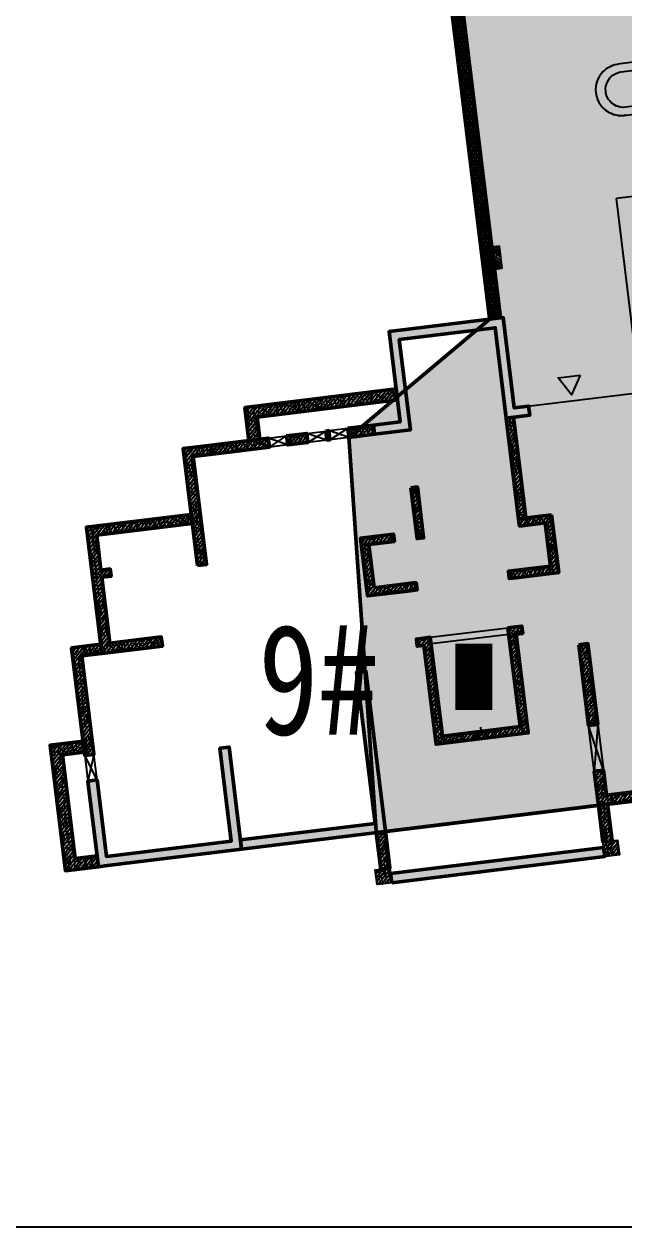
# Model space of a CAD drawing. Extents: x -1338203 to 1886333, y -530034 to 1031844.
# Drawn here: x 752326 to 768592, y -19335 to 13297 of the extents above; entities that cross this region are included whole.
import ezdxf
from ezdxf.enums import TextEntityAlignment as Align

# ---------------------------------------------------------------- set-up
doc = ezdxf.new("R2010")
doc.units = 0
doc.header["$LTSCALE"] = 1000
doc.header["$MEASUREMENT"] = 0
for name, color, linetype, plot in [('0A-X-AREA', 6, 'Continuous', False), ('A-001-主楼相对位置参照$0$AAD-A-MARK', 6, 'Continuous', False), ('A-001-主楼组合参照B1$0$0A-X-AREA', 6, 'Continuous', False), ('A-001-平面参照B1$0$AAD-A-PROOF', 30, 'Continuous', False), ('S-09-墙柱B1_1(QB)$0$AAD-A-MARK', 6, 'Continuous', False), ('S001南区墙柱$0$S001-墙柱B1_1$0$0S-A-TIPS', 10, 'Continuous', False)]:
    doc.layers.add(name, color=color, linetype=linetype, plot=plot)
for name, color, linetype in [('A-001-平面参照B1$0$0G-NOTE', 4, 'Continuous'), ('A-FIRE', 7, 'Continuous'), ('p-a-core', 1, 'Continuous'), ('S-09-墙柱B1_1(QB)$0$0S-CC-LINE', 52, 'Continuous'), ('S-09-墙柱B1_1(QB)$0$0S-CW-HATCH', 251, 'Continuous'), ('S-09-墙柱B1_1(QB)$0$0S-CW-HATCH-UP', 251, 'Continuous'), ('S-09-墙柱B1_1(QB)$0$0S-S-HOLE', 55, 'Continuous'), ('S001南区墙柱$0$0S-CW-HATCH', 251, 'Continuous'), ('S001南区墙柱$0$0S-CW-HATCH-UP', 251, 'Continuous'), ('S001南区墙柱$0$0S-F-WALL-HATCH', 251, 'Continuous'), ('S001南区墙柱$0$0S-F-WALL-HATCH-UP', 251, 'Continuous'), ('S001南区墙柱$0$S001-墙柱B1_1$0$0S-CC-LINE', 52, 'Continuous'), ('S001南区墙柱$0$S001-墙柱B1_1$0$0S-CW-HATCH-UP', 251, 'Continuous'), ('S001地下一墙柱$0$DIM', 3, 'Continuous'), ('地面指向箭头', 7, 'Continuous')]:
    doc.layers.add(name, color=color, linetype=linetype)
doc.layers.add('p-a-wall', color=7, linetype='Continuous', lineweight=50)
doc.layers.add('S-09-墙柱B1_1(QB)$0$0S-CW-LINE', color=7, linetype='Continuous', lineweight=50)
doc.layers.add('p-h-walkable', color=7, linetype='Continuous', lineweight=70, true_color=0xf0f0f0)
doc.styles.add('A-001-平面参照B1$0$AAD-HT', font='simhei.ttf', dxfattribs={"width": 0.6})
doc.styles.add('S001南区墙柱$0$S001-墙柱B1_1$0$AAD-S', font='aad-s.shx', dxfattribs={"width": 0.7, "bigfont": 'aad-hztxt.shx'})
pattern_1 = [(52.000496, (-198786.46, 270629.406), (-59.101206, 46.174099), []), (57.000496, (-198786.46, 270629.4), (215.868353, 7.54016), [22.5, -247.5]), (2.000496, (-198786.46, 270629.4), (-68.817774, 218.902166), [18, -198]), (107.451896, (-198768.47, 270630.03), (147.050755, 226.44221), [19.122057, -210.342634]), (53.184696, (-198793.77, 270688.96), (323.837396, -10.263586), [33.75, -371.25]), (103.636096, (-198766.8, 270688.1), (242.69142, 324.2312), [28.68309, -315.5139]), (358.184696, (-198793.77, 270688.96), (242.69117, 324.23139), [27, -297]), (28.000496, (-198762.17, 270677.73), (192.458258, -98.060282), [22.5, -247.5]), (333.000496, (-198762.17, 270677.73), (45.936495, 224.819667), [18, -198]), (78.451896, (-198746.13, 270669.56), (238.39485, 126.7592), [19.122057, -210.342634]), (44.500496, (-198786.46, 270629.406), (-8.550963, 99.568254), [0, -195.6, 0, -201, 0, -198.75]), (14.500496, (-198786.46, 270629.41), (63.911489, 127.060135), [0, -114.6, 0, -191.1, 0, -75.75]), (334.500496, (-198852.86, 270621.25), (159.777535, 12.8023345), [0, -75, 0, -234, 0, -310.5]), (324.500496, (-198882.64, 270617.6), (169.991395, 51.13087), [0, -97.5, 0, -155.4, 0, -220.5])]
pattern_2 = [(52.0005, (764733.11, -5979.05), (-59.1012, 46.1741), []), (57.0005, (764733.11, -5979.05), (215.8684, 7.5402), [22.5, -247.5]), (2.0005, (764733.11, -5979.05), (-68.8178, 218.9022), [18, -198]), (107.4519, (764751.1, -5978.42), (147.0508, 226.4422), [19.122, -210.3426]), (53.1847, (764725.8, -5919.5), (323.8374, -10.2636), [33.75, -371.25]), (103.636, (764752.8, -5920.35), (242.6914, 324.231), [28.683, -315.514]), (358.1847, (764725.8, -5919.5), (242.691, 324.2314), [27, -297]), (28.0005, (764757.4, -5930.73), (192.4583, -98.0603), [22.5, -247.5]), (333.0005, (764757.4, -5930.73), (45.9365, 224.8197), [18, -198]), (78.4519, (764773.44, -5938.9), (238.3948, 126.7592), [19.122, -210.3426]), (44.5005, (764733.11, -5979.05), (-8.55096, 99.56825), [0, -195.6, 0, -201, 0, -198.75]), (14.5005, (764733.11, -5979.05), (63.9115, 127.0601), [0, -114.6, 0, -191.1, 0, -75.75]), (334.5005, (764666.71, -5987.205), (159.77753, 12.80233), [0, -75, 0, -234, 0, -310.5]), (324.5005, (764636.93, -5990.86), (169.9914, 51.1309), [0, -97.5, 0, -155.4, 0, -220.5])]

# ---------------------------------------------------------------- blocks, each defined once
blk = doc.blocks.new('A-001-平面参照B1')
at = {"layer": 'A-001-平面参照B1$0$AAD-A-PROOF', "ltscale": 0.002}
blk.add_lwpolyline([(-1650, -299683), (-1154, -299620), (-1080, -300217), (-1577, -300278), (-1651, -299683)], dxfattribs=at)
at = {"layer": 'A-001-平面参照B1$0$0G-NOTE', "style": 'A-001-平面参照B1$0$AAD-HT', "width": 0.8}
blk.add_text('9#', height=3000, rotation=0, dxfattribs=at).set_placement((-7691, -311370), align=Align.MIDDLE_LEFT)
blk = doc.blocks.new('JTDT')
at = {"layer": 'A-FIRE'}
h = blk.add_hatch(color=251, dxfattribs=at)
h.dxf.hatch_style = 1
h.paths.add_polyline_path([(189165, 82916), (189162, 82988), (189159, 82988), (189147, 83060), (189144, 83075), (189126, 83123), (189114, 83162), (189105, 83180), (189081, 83230), (189072, 83245), (189057, 83269), (189036, 83299), (189024, 83317), (189021, 83320), (189021, 83323), (188961, 83389), (188893, 83449), (188818, 83500), (188734, 83542), (188650, 83571), (188561, 83586), (188468, 83592), (188378, 83586), (188288, 83571), (188202, 83542), (188118, 83500), (188043, 83449), (187974, 83389), (187915, 83323), (187915, 83320), (187912, 83317), (187900, 83299), (187882, 83269), (187864, 83245), (187858, 83230), (187831, 83180), (187822, 83162), (187810, 83123), (187795, 83075), (187789, 83060), (187777, 82988), (187771, 82916), (187771, 82895), (187771, 82839), (187771, 81938), (187559, 81938), (187559, 81935), (187867, 80625), (187876, 80592), (187882, 80625), (188190, 81935), (187983, 81935), (187983, 81938), (187983, 82839), (187986, 82895), (187989, 82916), (188007, 82988), (188037, 83060), (188046, 83075), (188076, 83123), (188109, 83162), (188124, 83180), (188184, 83230), (188205, 83245), (188247, 83269), (188318, 83299), (188390, 83317), (188441, 83320), (188468, 83323), (188492, 83320), (188543, 83317), (188615, 83299), (188686, 83269), (188728, 83245), (188749, 83230), (188809, 83180), (188824, 83162), (188857, 83123), (188887, 83075), (188896, 83060), (188926, 82988), (188944, 82916), (188947, 82895), (188949, 82839), (188949, 80625), (189168, 80625), (189168, 82839), (189168, 82895)])
at = {"layer": '地面指向箭头', "color": 251, "linetype": 'Continuous'}
blk.add_lwpolyline([(189165, 82916), (189162, 82988), (189159, 82988), (189147, 83060), (189144, 83075), (189126, 83123), (189114, 83162), (189105, 83180), (189081, 83230), (189072, 83245), (189057, 83269), (189036, 83299), (189024, 83317), (189021, 83320), (189021, 83323), (188961, 83389), (188893, 83449), (188818, 83500), (188734, 83542), (188650, 83571), (188561, 83586), (188468, 83592), (188378, 83586), (188288, 83571), (188202, 83542), (188118, 83500), (188043, 83449), (187974, 83389), (187915, 83323), (187915, 83320), (187912, 83317), (187900, 83299), (187882, 83269), (187864, 83245), (187858, 83230), (187831, 83180), (187822, 83162), (187810, 83123), (187795, 83075), (187789, 83060), (187777, 82988), (187771, 82916), (187771, 82895), (187771, 82839), (187771, 81938), (187559, 81938), (187559, 81935), (187867, 80625), (187876, 80592), (187882, 80625), (188190, 81935), (187983, 81935), (187983, 81938), (187983, 82839), (187986, 82895), (187989, 82916), (188007, 82988), (188037, 83060), (188046, 83075), (188076, 83123), (188109, 83162), (188124, 83180), (188184, 83230), (188205, 83245), (188247, 83269), (188318, 83299), (188390, 83317), (188441, 83320), (188468, 83323), (188492, 83320), (188543, 83317), (188615, 83299), (188686, 83269), (188728, 83245), (188749, 83230), (188809, 83180), (188824, 83162), (188857, 83123), (188887, 83075), (188896, 83060), (188926, 82988), (188944, 82916), (188947, 82895), (188949, 82839), (188949, 80625), (189168, 80625), (189168, 82839), (189168, 82895), (189165, 82916)], dxfattribs=at)
blk = doc.blocks.new('A$C9cb663f1')
at = {"layer": '地面指向箭头', "color": 251, "rotation": 96.99999639896232}
blk.add_blockref('JTDT', (461121, -527208), dxfattribs=at)
blk = doc.blocks.new('A$C488321c4')
at = {"layer": '地面指向箭头'}
h = blk.add_hatch(color=251, dxfattribs=at)
h.dxf.hatch_style = 1
h.paths.add_polyline_path([(354760, -357986), (354523, -358519), (354164, -358059)])
at = {"layer": '地面指向箭头', "color": 251, "flags": 128}
blk.add_lwpolyline([(354760, -357986), (354523, -358519), (354164, -358059), (354760, -357986)], dxfattribs=at)
blk = doc.blocks.new('A$Cd3af7b6b')
at = {"layer": '地面指向箭头'}
h = blk.add_hatch(color=251, dxfattribs=at)
h.dxf.hatch_style = 1
h.paths.add_polyline_path([(354760, 62514), (354523, 61981), (354164, 62441)])
at = {"layer": '地面指向箭头', "color": 251, "flags": 128}
blk.add_lwpolyline([(354760, 62514), (354523, 61981), (354164, 62441), (354760, 62514)], dxfattribs=at)
blk = doc.blocks.new('A-001-主楼相对位置参照')
at = {"layer": 'A-001-主楼相对位置参照$0$AAD-A-MARK', "elevation": 83050}
blk.add_lwpolyline([(-2695, -312909), (-591, -312651), (-898, -310150), (-3002, -310408)], close=True, dxfattribs=at)
blk = doc.blocks.new('S001南区墙柱$0$AAD_BLOCK_20230215093950878')
at = {"layer": 'S001南区墙柱$0$0S-CW-HATCH'}
h = blk.add_hatch(color=256, dxfattribs=at)
h.dxf.hatch_style = 1
h.paths.add_polyline_path([(-300, -250), (300, -250), (300, 250), (-300, 250)])
at = {"layer": 'S001南区墙柱$0$0S-CW-HATCH-UP'}
h = blk.add_hatch(dxfattribs=at)
h.set_pattern_fill('钢筋混凝土', color=256, scale=30, pattern_type=2)
h.set_pattern_definition([(45, (-42203.53, -84001.15), (-106.06602, 106.06602), []), (50, (-42203.53, -84001.15), (215.17805, -18.82564), [22.5, -247.5]), (355, (-42203.53, -84001.15), (-41.6254, 225.65764), [18, -198]), (100.4514, (-42185.6, -84002.72), (173.5528, 206.83186), [19.12206, -210.34263]), (46.1842, (-42203.53, -83941.15), (320.1723, -49.6557), [33.75, -371.25]), (96.6356, (-42176.85, -83945.3), (280.3988, 292.2354), [28.6831, -315.5139]), (351.1842, (-42203.53, -83941.15), (280.3986, 292.2356), [27, -297]), (21, (-42173.53, -83956.15), (179.0721, -120.78567), [22.5, -247.5]), (326, (-42173.53, -83956.15), (72.9946, 217.545), [18, -198]), (71.4514, (-42158.6, -83966.21), (252.0668, 96.75915), [19.12206, -210.34263]), (37.5, (-42203.53, -84001.15), (3.647957, 99.868156), [1.5, -195.6, 1.5, -201, 1.5, -198.75]), (7.5, (-42203.53, -84001.15), (78.92086, 118.32351), [1.5, -114.6, 1.5, -191.1, 1.5, -75.75]), (327.5, (-42270.43, -84001.15), (160.14673, -6.76646), [1.5, -75, 1.5, -234, 1.5, -310.5]), (317.5, (-42300.43, -84001.15), (174.95585, 30.0315), [1.5, -97.5, 1.5, -155.4, 1.5, -220.5])])
h.paths.add_polyline_path([(-300, -250), (300, -250), (300, 250), (-300, 250)])
at = {"layer": 'S001南区墙柱$0$S001-墙柱B1_1$0$0S-CW-HATCH-UP', "transparency": 33554661}
h = blk.add_hatch(dxfattribs=at)
h.set_pattern_fill('钢筋混凝土', color=0, scale=30)
h.set_pattern_definition([(45, (48108.52, -15514.205), (-53.03301, 53.03301), []), (50, (48108.52, -15514.2), (215.17805, -18.82564), [22.5, -247.5]), (355, (48108.52, -15514.2), (-41.6254, 225.6576), [18, -198]), (100.4514, (48126.45, -15515.77), (173.5528, 206.8319), [19.1221, -210.3426]), (46.1842, (48108.52, -15454.2), (320.1723, -49.6557), [33.75, -371.25]), (96.6356, (48135.2, -15458.34), (280.3988, 292.2354), [28.683, -315.514]), (351.1842, (48108.52, -15454.2), (280.3986, 292.2356), [27, -297]), (21, (48138.52, -15469.2), (179.0721, -120.78567), [22.5, -247.5]), (326, (48138.52, -15469.2), (72.9946, 217.545), [18, -198]), (71.4514, (48153.44, -15479.27), (252.0668, 96.75915), [19.1221, -210.3426]), (37.5, (48108.52, -15514.205), (3.64796, 99.86816), [0, -195.6, 0, -201, 0, -198.75]), (7.5, (48108.52, -15514.2), (78.92086, 118.32351), [0, -114.6, 0, -191.1, 0, -75.75]), (327.5, (48041.62, -15514.205), (160.14673, -6.76646), [0, -75, 0, -234, 0, -310.5]), (317.5, (48011.62, -15514.2), (174.95585, 30.0315), [0, -97.5, 0, -155.4, 0, -220.5])])
h.paths.add_polyline_path([(-300, -250), (300, -250), (300, 250), (-300, 250)])
at = {"layer": 'S001南区墙柱$0$S001-墙柱B1_1$0$0S-A-TIPS'}
for p, q in [((-300, 250), (300, -250)), ((300, 250), (-300, -250))]:
    blk.add_line(p, q, dxfattribs=at)
at = {"layer": 'S001南区墙柱$0$S001-墙柱B1_1$0$0S-CC-LINE'}
blk.add_lwpolyline([(-300, -250), (300, -250), (300, 250), (-300, 250)], close=True, dxfattribs=at)
at = {"layer": 'S001南区墙柱$0$S001-墙柱B1_1$0$0S-A-TIPS', "style": 'S001南区墙柱$0$S001-墙柱B1_1$0$AAD-S', "width": 0.7}
blk.add_text('500x600', height=75, dxfattribs=at).set_placement((-45, -187), align=Align.MIDDLE_CENTER)

msp = doc.modelspace()

# ---------------------------------------------------------------- hatches: boundary and pattern name
at = {"layer": 'p-h-walkable', "ltscale": 0.002}
h = msp.add_hatch(color=256, dxfattribs=at)
h.dxf.hatch_style = 1
h.paths.add_polyline_path([(633826.6, 244460.7), (640276.6, 244575.6), (640576.6, 234544.8), (645576.7, 234544.6), (645576.7, 209278.9), (732355.9, 209029), (732355.1, 235229.9), (738506.7, 235229.9), (738506.6, 268838.9), (732734.3, 268838.9), (732734.3, 272898.9), (711963.1, 272898.9), (711963.1, 278984.7), (717256.7, 278984.7), (717256.7, 284049), (733571.6, 284135.6), (733996.6, 290449.1), (739216.6, 290449.1), (739766.6, 284299.1), (754626.6, 284299.1), (755296.6, 290449.1), (760516.6, 290449.1), (760816.6, 283049.1), (760816.3, 275879.2), (775122.6, 275879.2), (776006.6, 274138.9), (776006.6, 259429.1), (778716.6, 259429.1), (778716.6, 238849.1), (783416.6, 238849.1), (783416.6, 237229.1), (782066.6, 237229.1), (782066.6, 234429.1), (779546.6, 234429.1), (779546.6, 237129.1), (773916.6, 237129.1), (773916.6, 243229.1), (764306.6, 243225.6), (764306.6, 236639.1), (760766.6, 236639.1), (760766.6, 234429.1), (758246.6, 234429.1), (758246.6, 238649.1), (762116.6, 238649.1), (762116.6, 243225.6), (748656.6, 243225.6), (748756.3, 207529.1), (800106.6, 207528.9), (800206.7, 201639.7), (812908.2, 202239.1), (812576.6, 180449.3), (744206, 180449.3), (744206, 173439), (728556.7, 173439), (728556.6, 122289.1), (746356.6, 122289.1), (750916.6, 132325.6), (842896.6, 132325.6), (843211.6, 121345.6), (839116.6, 121345.6), (839116.6, 93449.1), (864906.6, 93449.1), (864906.6, 79694), (875856.6, 74929.1), (875856.6, 65749.1), (834560.6, 65749.1), (839142.9, 28436.3), (869465.5, 32160.2), (871163.4, 18334), (873704.3, 18646.1), (877328.9, 5540.2), (761876.2, -8638.5), (761133.2, 2082.3), (764950.9, 5291.5), (763253.1, 19116.3), (799242.7, 23536.1), (793807.6, 65749.1), (750756.6, 65749.1), (751556.6, 81645.6), (636016.6, 81645.6), (636016.6, 96345.6), (629416.6, 96345.6), (629416.6, 118203.2), (622306.6, 118203.2), (622286.6, 139083.2), (644406.6, 137003.2), (644406.6, 129968.2), (656656.6, 129968.2), (656406.6, 138083.2), (712156.6, 138083.2), (711856.6, 184449.1), (581811.6, 184349.1), (581826.6, 197199.1), (585876.6, 197449.1), (585976.6, 209279), (629226.6, 209578.9), (628926.8, 236145.4), (633826.6, 236145.6)])
at = {"layer": 'S-09-墙柱B1_1(QB)$0$0S-CW-HATCH'}
h = msp.add_hatch(color=256, dxfattribs=at)
h.dxf.hatch_style = 1
h.paths.add_polyline_path([(761798.1, 2415.8), (762522.6, 2504.8), (762221.6, 4956.4), (765318.3, 5336.6), (765619.4, 2885), (766006.5, 2932.6), (766036.9, 2684.4), (765401.7, 2606.4), (765100.7, 5058), (762500.2, 4738.7), (762801.2, 2287.1), (761828.6, 2167.7)])
h = msp.add_hatch(color=256, dxfattribs=at)
h.dxf.hatch_style = 1
h.paths.add_polyline_path([(762449.5, 3100.3), (758648.1, 2633.5), (758721.2, 2038), (758423.4, 2001.4), (758313.7, 2894.7), (762413, 3398.1)])
h = msp.add_hatch(color=256, dxfattribs=at)
h.dxf.hatch_style = 1
h.paths.add_polyline_path([(765935.4, -98.7), (765736.9, -123.1), (765401.7, 2606.4), (765600.2, 2630.8)])
h = msp.add_hatch(color=256, dxfattribs=at)
h.dxf.hatch_style = 1
h.paths.add_polyline_path([(761102.7, 2330.4), (761798.1, 2415.7), (761828.6, 2167.6), (761133.2, 2082.3)])
h = msp.add_hatch(color=256, dxfattribs=at)
h.dxf.hatch_style = 1
h.paths.add_polyline_path([(757411, 1877.1), (758949.3, 2066), (758979.7, 1817.9), (757441.5, 1629)])
h = msp.add_hatch(color=256, dxfattribs=at)
h.dxf.hatch_style = 1
h.paths.add_polyline_path([(759445.5, 2126.9), (759991.7, 2194), (760022.1, 1945.9), (759476, 1878.8)])
h = msp.add_hatch(color=256, dxfattribs=at)
h.dxf.hatch_style = 1
h.paths.add_polyline_path([(760507.8, 2257.4), (760587.2, 2267), (760617.7, 2018.9), (760538.2, 2009.2)])
h = msp.add_hatch(color=256, dxfattribs=at)
h.dxf.hatch_style = 1
h.paths.add_polyline_path([(757026.9, -1394.1), (756636.8, 1782.1), (757411, 1877.1), (757441.5, 1629), (756915.5, 1564.4), (757275, -1363.6)])
h = msp.add_hatch(color=256, dxfattribs=at)
h.dxf.hatch_style = 1
h.paths.add_polyline_path([(762812.7, 716.8), (762991.4, 738.7), (763160.8, -640.9), (762982.1, -662.8)])
h = msp.add_hatch(color=256, dxfattribs=at)
h.dxf.hatch_style = 1
h.paths.add_polyline_path([(756886.7, -252.7), (756856.2, -4.5), (754017.5, -353.1), (754438, -3777.4), (756075.7, -3576.3), (756045.3, -3328.1), (754655.7, -3498.8), (754436.3, -1712.2), (754684.5, -1681.7), (754660.1, -1483.2), (754411.9, -1513.7), (754296.2, -570.8)])
h = msp.add_hatch(color=256, dxfattribs=at)
h.dxf.hatch_style = 1
h.paths.add_polyline_path([(766630.2, -13.4), (766822.7, -1581.6), (765661.5, -1724.2), (765482.8, -1746.1), (765458.4, -1547.6), (766599.9, -1407.5), (766456, -236.3), (765761.3, -321.6), (765736.9, -123.1)])
h = msp.add_hatch(color=256, dxfattribs=at)
h.dxf.hatch_style = 1
h.paths.add_polyline_path([(761815.8, -1994.9), (762957.2, -1854.7), (762981.6, -2053.3), (762802.9, -2075.2), (761641.7, -2217.8), (761449.1, -649.6), (762342.4, -539.9), (762366.8, -738.4), (761672, -823.7)])
h = msp.add_hatch(color=256, dxfattribs=at)
h.dxf.hatch_style = 1
h.paths.add_polyline_path([(765445.2, -3080.7), (765822.3, -3034.3), (765846.7, -3232.9), (765668.1, -3254.8), (765997.1, -5934.7), (763495.9, -6241.8), (763166.8, -3561.9), (762988.2, -3583.9), (762963.8, -3385.4), (763341, -3339), (763670, -6018.9), (765774.2, -5760.5)])
h = msp.add_hatch(color=256, dxfattribs=at)
h.dxf.hatch_style = 1
h.paths.add_polyline_path([(754407.6, -3529.2), (753613.5, -3626.7), (753971.8, -6544.8), (754220, -6514.4), (753892.1, -3844.4), (754438, -3777.4)])
h = msp.add_hatch(color=256, dxfattribs=at)
h.dxf.hatch_style = 1
h.paths.add_polyline_path([(767365.5, -3540), (767613.6, -3509.6), (767883, -5703.1), (767634.8, -5733.6)])
h = msp.add_hatch(color=256, dxfattribs=at)
h.dxf.hatch_style = 1
h.paths.add_polyline_path([(762123.9, -8606.6), (758223.2, -9085.6), (758192.7, -8837.5), (761845.3, -8389), (761340.7, -4279.8), (761588.9, -4249.4)])
h = msp.add_hatch(color=256, dxfattribs=at)
h.dxf.hatch_style = 1
h.paths.add_polyline_path([(754305.8, -9264.4), (753710.3, -9337.5), (753365.3, -6528.6), (753960.9, -6455.5), (753924.3, -6157.7), (753031, -6267.4), (753449.1, -9671.9), (754342.4, -9562.2)])
h = msp.add_hatch(color=256, dxfattribs=at)
h.dxf.hatch_style = 1
h.paths.add_polyline_path([(754342.4, -9562.2), (754057.2, -7239.6), (754305.3, -7209.1), (754560, -9283.6), (757944.6, -8868), (757635, -6346.9), (757883.2, -6316.4), (758223.2, -9085.6), (754590.5, -9531.7)])
h = msp.add_hatch(color=256, dxfattribs=at)
h.dxf.hatch_style = 1
h.paths.add_polyline_path([(768118.2, -7618.7), (768035.3, -6943.8), (767787.2, -6974.2), (767900.5, -7897.3), (771801.2, -7418.3), (771770.8, -7170.2)])
h = msp.add_hatch(color=256, dxfattribs=at)
h.dxf.hatch_style = 1
h.paths.add_polyline_path([(768270.5, -8859.4), (768022.4, -8889.9), (767900.5, -7897.3), (768148.7, -7866.8)])
h = msp.add_hatch(color=256, dxfattribs=at)
h.dxf.hatch_style = 1
h.paths.add_polyline_path([(762123.9, -8606.6), (761875.8, -8637.1), (761997.6, -9629.7), (762245.8, -9599.2)])
h = msp.add_hatch(color=256, dxfattribs=at)
h.dxf.hatch_style = 1
h.paths.add_polyline_path([(762294.5, -9996.2), (768071.1, -9286.9), (768040.7, -9038.7), (762264.1, -9748.1)])
h = msp.add_hatch(color=256, dxfattribs=at)
h.dxf.hatch_style = 1
h.paths.add_polyline_path([(768022.4, -8889.9), (768419.4, -8841.1), (768468.2, -9238.1), (768071.1, -9286.9)])
h = msp.add_hatch(color=256, dxfattribs=at)
h.dxf.hatch_style = 1
h.paths.add_polyline_path([(761848.8, -9647.9), (762245.8, -9599.2), (762294.5, -9996.2), (761897.5, -10045)])
at = {"layer": 'S-09-墙柱B1_1(QB)$0$0S-CW-HATCH-UP'}
h = msp.add_hatch(dxfattribs=at)
h.set_pattern_fill('钢筋混凝土', color=256, scale=30, angle=7.0005)
h.set_pattern_definition(pattern_2)
h.paths.add_polyline_path([(761798.1, 2415.8), (762522.6, 2504.8), (762221.6, 4956.4), (765318.3, 5336.6), (765619.4, 2885), (766006.5, 2932.6), (766036.9, 2684.4), (765401.7, 2606.4), (765100.7, 5058), (762500.2, 4738.7), (762801.2, 2287.1), (761828.6, 2167.7)])
h = msp.add_hatch(dxfattribs=at)
h.set_pattern_fill('钢筋混凝土', color=256, scale=30, angle=7.0005)
h.set_pattern_definition([(52.0005, (786716.97, -6963.4), (-59.1012, 46.1741), []), (57.0005, (786716.97, -6963.4), (215.8684, 7.5402), [22.5, -247.5]), (2.0005, (786716.97, -6963.4), (-68.8178, 218.9022), [18, -198]), (107.4519, (786734.96, -6962.77), (147.0508, 226.4422), [19.122, -210.3426]), (53.1847, (786709.66, -6903.85), (323.8374, -10.2636), [33.75, -371.25]), (103.6361, (786736.64, -6904.7), (242.6914, 324.2312), [28.683, -315.514]), (358.1847, (786709.66, -6903.85), (242.691, 324.2314), [27, -297]), (28.0005, (786741.26, -6915.08), (192.4583, -98.0603), [22.5, -247.5]), (333.0005, (786741.26, -6915.08), (45.9365, 224.8197), [18, -198]), (78.4519, (786757.3, -6923.25), (238.3948, 126.7592), [19.122, -210.3426]), (44.5005, (786716.97, -6963.4), (-8.55096, 99.56825), [0, -195.6, 0, -201, 0, -198.75]), (14.5005, (786716.97, -6963.4), (63.9115, 127.06013), [0, -114.6, 0, -191.1, 0, -75.75]), (334.5005, (786650.57, -6971.55), (159.77753, 12.80233), [0, -75, 0, -234, 0, -310.5]), (324.5005, (786620.79, -6975.21), (169.9914, 51.1309), [0, -97.5, 0, -155.4, 0, -220.5])])
h.paths.add_polyline_path([(762449.5, 3100.3), (758648.1, 2633.5), (758721.2, 2038), (758423.4, 2001.4), (758313.7, 2894.7), (762413, 3398.1)])
h = msp.add_hatch(dxfattribs=at)
h.set_pattern_fill('钢筋混凝土', color=256, scale=30, angle=7.0005)
h.set_pattern_definition([(52.0004959, (-4649245.344, 85992.93), (-59.1012062, 46.1740991), []), (57.000496, (-4649245.34, 85992.93), (215.8683534, 7.5401595), [22.5, -247.5]), (2.000496, (-4649245.34, 85992.93), (-68.817774, 218.9021665), [18, -198]), (107.451896, (-4649227.36, 85993.56), (147.050755, 226.4422095), [19.122057, -210.342634]), (53.184696, (-4649252.66, 86052.49), (323.837396, -10.263586), [33.75, -371.25]), (103.636096, (-4649225.67, 86051.63), (242.691424, 324.231203), [28.683086, -315.5139]), (358.184696, (-4649252.66, 86052.5), (242.69117, 324.231392), [27, -297]), (28.000496, (-4649221.05, 86041.25), (192.458258, -98.0602823), [22.5, -247.5]), (333.000496, (-4649221.05, 86041.25), (45.936495, 224.8196675), [18, -198]), (78.451896, (-4649205.01, 86033.08), (238.39485, 126.759198), [19.122057, -210.342634]), (44.5004959, (-4649245.344, 85992.93), (-8.5509631, 99.5682541), [0, -195.6, 0, -201, 0, -198.75]), (14.500496, (-4649245.34, 85992.93), (63.9114885, 127.0601347), [0, -114.6, 0, -191.1, 0, -75.75]), (334.5004959, (-4649311.746, 85984.78), (159.7775348, 12.8023345), [0, -75, 0, -234, 0, -310.5]), (324.500496, (-4649341.52, 85981.12), (169.9913954, 51.1308704), [0, -97.5, 0, -155.4, 0, -220.5])])
h.paths.add_polyline_path([(765935.4, -98.7), (765736.9, -123.1), (765401.7, 2606.4), (765600.2, 2630.8)])
h = msp.add_hatch(dxfattribs=at)
h.set_pattern_fill('钢筋混凝土', color=256, scale=30, angle=7.0005)
h.set_pattern_definition([(52.0005, (762404.715, 43500.49), (-59.1012, 46.1741), []), (57.0005, (762404.71, 43500.49), (215.86835, 7.54016), [22.5, -247.5]), (2.0005, (762404.71, 43500.49), (-68.8178, 218.9022), [18, -198]), (107.4519, (762422.7, 43501.12), (147.0508, 226.4422), [19.122, -210.3426]), (53.1847, (762397.4, 43560.04), (323.8374, -10.2636), [33.75, -371.25]), (103.6361, (762424.4, 43559.2), (242.6914, 324.2312), [28.683, -315.514]), (358.1847, (762397.4, 43560.04), (242.6912, 324.2314), [27, -297]), (28.0005, (762429, 43548.81), (192.45826, -98.0603), [22.5, -247.5]), (333.0005, (762429, 43548.8), (45.9365, 224.8197), [18, -198]), (78.4519, (762445.04, 43540.64), (238.3948, 126.7592), [19.122, -210.3426]), (44.5005, (762404.715, 43500.49), (-8.55096, 99.56825), [0, -195.6, 0, -201, 0, -198.75]), (14.5005, (762404.71, 43500.49), (63.9115, 127.06013), [0, -114.6, 0, -191.1, 0, -75.75]), (334.5005, (762338.31, 43492.335), (159.77753, 12.80233), [0, -75, 0, -234, 0, -310.5]), (324.5005, (762308.54, 43488.68), (169.9914, 51.13087), [0, -97.5, 0, -155.4, 0, -220.5])])
h.paths.add_polyline_path([(761102.7, 2330.4), (761798.1, 2415.7), (761828.6, 2167.6), (761133.2, 2082.3)])
h = msp.add_hatch(dxfattribs=at)
h.set_pattern_fill('钢筋混凝土', color=256, scale=30, angle=7.0005)
h.set_pattern_definition([(52.0005, (758713.02, 43047.17), (-59.1012, 46.1741), []), (57.0005, (758713.02, 43047.17), (215.86835, 7.54016), [22.5, -247.5]), (2.0005, (758713.02, 43047.17), (-68.8178, 218.9022), [18, -198]), (107.4519, (758731, 43047.8), (147.0508, 226.4422), [19.122, -210.3426]), (53.1847, (758705.7, 43106.72), (323.8374, -10.2636), [33.75, -371.25]), (103.6361, (758732.7, 43105.87), (242.6914, 324.2312), [28.683, -315.514]), (358.1847, (758705.7, 43106.72), (242.6912, 324.2314), [27, -297]), (28.0005, (758737.31, 43095.5), (192.45826, -98.0603), [22.5, -247.5]), (333.0005, (758737.3, 43095.5), (45.9365, 224.8197), [18, -198]), (78.4519, (758753.35, 43087.32), (238.3948, 126.7592), [19.122, -210.3426]), (44.5005, (758713.02, 43047.17), (-8.55096, 99.56825), [0, -195.6, 0, -201, 0, -198.75]), (14.5005, (758713.02, 43047.17), (63.9115, 127.06013), [0, -114.6, 0, -191.1, 0, -75.75]), (334.5005, (758646.62, 43039.02), (159.77753, 12.80233), [0, -75, 0, -234, 0, -310.5]), (324.5005, (758616.84, 43035.36), (169.9914, 51.13087), [0, -97.5, 0, -155.4, 0, -220.5])])
h.paths.add_polyline_path([(757411, 1877.1), (758949.3, 2066), (758979.7, 1817.9), (757441.5, 1629)])
h = msp.add_hatch(dxfattribs=at)
h.set_pattern_fill('钢筋混凝土', color=256, scale=30, angle=7.0005)
h.set_pattern_definition([(52.0005, (760747.53, 43296.996), (-59.1012, 46.1741), []), (57.0005, (760747.53, 43297), (215.86835, 7.54016), [22.5, -247.5]), (2.0005, (760747.53, 43297), (-68.8178, 218.9022), [18, -198]), (107.4519, (760765.52, 43297.62), (147.0508, 226.4422), [19.122, -210.3426]), (53.1847, (760740.21, 43356.55), (323.8374, -10.2636), [33.75, -371.25]), (103.6361, (760767.2, 43355.7), (242.6914, 324.2312), [28.683, -315.514]), (358.1847, (760740.2, 43356.55), (242.6912, 324.2314), [27, -297]), (28.0005, (760771.82, 43345.32), (192.45826, -98.0603), [22.5, -247.5]), (333.0005, (760771.82, 43345.32), (45.9365, 224.8197), [18, -198]), (78.4519, (760787.86, 43337.15), (238.3948, 126.7592), [19.122, -210.3426]), (44.5005, (760747.53, 43297), (-8.55096, 99.56825), [0, -195.6, 0, -201, 0, -198.75]), (14.5005, (760747.53, 43297), (63.9115, 127.06013), [0, -114.6, 0, -191.1, 0, -75.75]), (334.5005, (760681.126, 43288.84), (159.77753, 12.80233), [0, -75, 0, -234, 0, -310.5]), (324.5005, (760651.35, 43285.19), (169.9914, 51.13087), [0, -97.5, 0, -155.4, 0, -220.5])])
h.paths.add_polyline_path([(759445.5, 2126.9), (759991.7, 2194), (760022.1, 1945.9), (759476, 1878.8)])
h = msp.add_hatch(dxfattribs=at)
h.set_pattern_fill('钢筋混凝土', color=256, scale=30, angle=7.0005)
h.set_pattern_definition([(52.0005, (761809.76, 43427.43), (-59.1012, 46.1741), []), (57.0005, (761809.76, 43427.43), (215.86835, 7.54016), [22.5, -247.5]), (2.0005, (761809.76, 43427.43), (-68.8178, 218.9022), [18, -198]), (107.4519, (761827.75, 43428.06), (147.0508, 226.4422), [19.122, -210.3426]), (53.1847, (761802.45, 43486.98), (323.8374, -10.2636), [33.75, -371.25]), (103.6361, (761829.43, 43486.13), (242.6914, 324.2312), [28.683, -315.514]), (358.1847, (761802.45, 43487), (242.6912, 324.2314), [27, -297]), (28.0005, (761834.05, 43475.75), (192.45826, -98.0603), [22.5, -247.5]), (333.0005, (761834.05, 43475.75), (45.9365, 224.8197), [18, -198]), (78.4519, (761850.1, 43467.58), (238.3948, 126.7592), [19.122, -210.3426]), (44.5005, (761809.76, 43427.43), (-8.55096, 99.56825), [0, -195.6, 0, -201, 0, -198.75]), (14.5005, (761809.76, 43427.43), (63.9115, 127.06013), [0, -114.6, 0, -191.1, 0, -75.75]), (334.5005, (761743.36, 43419.28), (159.77753, 12.80233), [0, -75, 0, -234, 0, -310.5]), (324.5005, (761713.58, 43415.62), (169.9914, 51.13087), [0, -97.5, 0, -155.4, 0, -220.5])])
h.paths.add_polyline_path([(760507.8, 2257.4), (760587.2, 2267), (760617.7, 2018.9), (760538.2, 2009.2)])
h = msp.add_hatch(dxfattribs=at)
h.set_pattern_fill('钢筋混凝土', color=256, scale=30, angle=7.0005)
h.set_pattern_definition(pattern_2)
h.paths.add_polyline_path([(757026.9, -1394.1), (756636.8, 1782.1), (757411, 1877.1), (757441.5, 1629), (756915.5, 1564.4), (757275, -1363.6)])
h = msp.add_hatch(dxfattribs=at)
h.set_pattern_fill('钢筋混凝土', color=256, scale=30, angle=7.0005)
h.set_pattern_definition([(52.0005, (764733.11, -5979.05), (-59.1012, 46.1741), []), (57.0005, (764733.11, -5979.05), (215.8684, 7.54), [22.5, -247.5]), (2.0005, (764733.11, -5979.05), (-68.818, 218.902), [18, -198]), (107.452, (764751.1, -5978.42), (147.051, 226.442), [19.122, -210.3426]), (53.1847, (764725.8, -5919.5), (323.837, -10.264), [33.75, -371.25]), (103.636, (764752.8, -5920.35), (242.691, 324.231), [28.683, -315.514]), (358.1847, (764725.8, -5919.5), (242.691, 324.231), [27, -297]), (28.0005, (764757.4, -5930.73), (192.4583, -98.0603), [22.5, -247.5]), (333.0005, (764757.4, -5930.73), (45.9365, 224.82), [18, -198]), (78.452, (764773.44, -5938.9), (238.395, 126.759), [19.122, -210.3426]), (44.5005, (764733.11, -5979.05), (-8.551, 99.56825), [0, -195.6, 0, -201, 0, -198.75]), (14.5005, (764733.11, -5979.05), (63.9115, 127.0601), [0, -114.6, 0, -191.1, 0, -75.75]), (334.5005, (764666.71, -5987.205), (159.7775, 12.8023), [0, -75, 0, -234, 0, -310.5]), (324.5005, (764636.93, -5990.86), (169.9914, 51.131), [0, -97.5, 0, -155.4, 0, -220.5])])
h.paths.add_polyline_path([(762812.7, 716.8), (762991.4, 738.7), (763160.8, -640.9), (762982.1, -662.8)])
h = msp.add_hatch(dxfattribs=at)
h.set_pattern_fill('钢筋混凝土', color=256, scale=30, angle=7.0005)
h.set_pattern_definition(pattern_1)
h.paths.add_polyline_path([(756886.7, -252.7), (756856.2, -4.5), (754017.5, -353.1), (754438, -3777.4), (756075.7, -3576.3), (756045.3, -3328.1), (754655.7, -3498.8), (754436.3, -1712.2), (754684.5, -1681.7), (754660.1, -1483.2), (754411.9, -1513.7), (754296.2, -570.8)])
h = msp.add_hatch(dxfattribs=at)
h.set_pattern_fill('钢筋混凝土', color=256, scale=30, angle=7.0005)
h.set_pattern_definition(pattern_2)
h.paths.add_polyline_path([(766630.2, -13.4), (766822.7, -1581.6), (765661.5, -1724.2), (765482.8, -1746.1), (765458.4, -1547.6), (766599.9, -1407.5), (766456, -236.3), (765761.3, -321.6), (765736.9, -123.1)])
h = msp.add_hatch(dxfattribs=at)
h.set_pattern_fill('钢筋混凝土', color=256, scale=30, angle=7.0005)
h.set_pattern_definition(pattern_2)
h.paths.add_polyline_path([(761815.8, -1994.9), (762957.2, -1854.7), (762981.6, -2053.3), (762802.9, -2075.2), (761641.7, -2217.8), (761449.1, -649.6), (762342.4, -539.9), (762366.8, -738.4), (761672, -823.7)])
h = msp.add_hatch(dxfattribs=at)
h.set_pattern_fill('钢筋混凝土', color=256, scale=30, angle=7.0005)
h.set_pattern_definition(pattern_1)
h.paths.add_polyline_path([(765445.2, -3080.7), (765822.3, -3034.3), (765846.7, -3232.9), (765668.1, -3254.8), (765997.1, -5934.7), (763495.9, -6241.8), (763166.8, -3561.9), (762988.2, -3583.9), (762963.8, -3385.4), (763341, -3339), (763670, -6018.9), (765774.2, -5760.5)])
h = msp.add_hatch(dxfattribs=at)
h.set_pattern_fill('钢筋混凝土', color=256, scale=30, angle=7.0005)
h.set_pattern_definition(pattern_2)
h.paths.add_polyline_path([(754407.6, -3529.2), (753613.5, -3626.7), (753971.8, -6544.8), (754220, -6514.4), (753892.1, -3844.4), (754438, -3777.4)])
h = msp.add_hatch(dxfattribs=at)
h.set_pattern_fill('钢筋混凝土', color=256, scale=30, angle=7.0005)
h.set_pattern_definition([(52.0005, (764733.11, -5979.05), (-59.1012, 46.1741), []), (57.0005, (764733.11, -5979.05), (215.868, 7.54), [22.5, -247.5]), (2.0005, (764733.11, -5979.05), (-68.818, 218.902), [18, -198]), (107.452, (764751.1, -5978.42), (147.051, 226.442), [19.122, -210.343]), (53.185, (764725.8, -5919.5), (323.837, -10.264), [33.75, -371.25]), (103.636, (764752.8, -5920.35), (242.691, 324.23), [28.683, -315.514]), (358.185, (764725.8, -5919.5), (242.69, 324.231), [27, -297]), (28.0005, (764757.4, -5930.73), (192.458, -98.06), [22.5, -247.5]), (333.0005, (764757.4, -5930.73), (45.936, 224.82), [18, -198]), (78.452, (764773.44, -5938.9), (238.395, 126.759), [19.122, -210.343]), (44.5005, (764733.11, -5979.05), (-8.551, 99.5683), [0, -195.6, 0, -201, 0, -198.75]), (14.5005, (764733.11, -5979.05), (63.9115, 127.06), [0, -114.6, 0, -191.1, 0, -75.75]), (334.5005, (764666.71, -5987.205), (159.7775, 12.8023), [0, -75, 0, -234, 0, -310.5]), (324.5005, (764636.93, -5990.86), (169.9914, 51.131), [0, -97.5, 0, -155.4, 0, -220.5])])
h.paths.add_polyline_path([(767365.5, -3540), (767613.6, -3509.6), (767883, -5703.1), (767634.8, -5733.6)])
h = msp.add_hatch(dxfattribs=at)
h.set_pattern_fill('钢筋混凝土', color=256, scale=30, angle=7.0005)
h.set_pattern_definition(pattern_1)
h.paths.add_polyline_path([(762123.9, -8606.6), (758223.2, -9085.6), (758192.7, -8837.5), (761845.3, -8389), (761340.7, -4279.8), (761588.9, -4249.4)])
h = msp.add_hatch(dxfattribs=at)
h.set_pattern_fill('钢筋混凝土', color=256, scale=30, angle=7.0005)
h.set_pattern_definition([(52.0005, (794064.235, -2377.386), (-59.1012, 46.1741), []), (57.0005, (794064.23, -2377.39), (215.86835, 7.54016), [22.5, -247.5]), (2.0005, (794064.23, -2377.39), (-68.8178, 218.9022), [18, -198]), (107.4519, (794082.22, -2376.76), (147.0508, 226.4422), [19.1221, -210.3426]), (53.1847, (794056.92, -2317.83), (323.8374, -10.2636), [33.75, -371.25]), (103.6361, (794083.9, -2318.7), (242.6914, 324.2312), [28.683, -315.514]), (358.1847, (794056.92, -2317.83), (242.6912, 324.2314), [27, -297]), (28.0005, (794088.53, -2329.06), (192.45826, -98.0603), [22.5, -247.5]), (333.0005, (794088.53, -2329.06), (45.9365, 224.8197), [18, -198]), (78.4519, (794104.56, -2337.24), (238.3948, 126.7592), [19.1221, -210.3426]), (44.5005, (794064.235, -2377.386), (-8.55096, 99.56825), [0, -195.6, 0, -201, 0, -198.75]), (14.5005, (794064.23, -2377.39), (63.9115, 127.06013), [0, -114.6, 0, -191.1, 0, -75.75]), (334.5005, (793997.83, -2385.54), (159.77753, 12.80233), [0, -75, 0, -234, 0, -310.5]), (324.5005, (793968.06, -2389.2), (169.9914, 51.13087), [0, -97.5, 0, -155.4, 0, -220.5])])
h.paths.add_polyline_path([(754305.8, -9264.4), (753710.3, -9337.5), (753365.3, -6528.6), (753960.9, -6455.5), (753924.3, -6157.7), (753031, -6267.4), (753449.1, -9671.9), (754342.4, -9562.2)])
h = msp.add_hatch(dxfattribs=at)
h.set_pattern_fill('钢筋混凝土', color=256, scale=30, angle=7.0005)
h.set_pattern_definition(pattern_2)
h.paths.add_polyline_path([(754342.4, -9562.2), (754057.2, -7239.6), (754305.3, -7209.1), (754560, -9283.6), (757944.6, -8868), (757635, -6346.9), (757883.2, -6316.4), (758223.2, -9085.6), (754590.5, -9531.7)])
h = msp.add_hatch(dxfattribs=at)
h.set_pattern_fill('钢筋混凝土', color=256, scale=30, angle=7.0005)
h.set_pattern_definition([(52.000496, (-198786.46, 270629.406), (-59.101206, 46.174099), []), (57.000496, (-198786.46, 270629.4), (215.868353, 7.54016), [22.5, -247.5]), (2.000496, (-198786.46, 270629.4), (-68.817774, 218.902166), [18, -198]), (107.451896, (-198768.47, 270630.03), (147.050755, 226.44221), [19.122057, -210.342634]), (53.184696, (-198793.77, 270688.96), (323.837396, -10.263586), [33.75, -371.25]), (103.636096, (-198766.8, 270688.1), (242.69142, 324.2312), [28.68309, -315.5139]), (358.184696, (-198793.77, 270688.96), (242.69117, 324.23139), [27, -297]), (28.000496, (-198762.17, 270677.73), (192.458258, -98.060282), [22.5, -247.5]), (333.000496, (-198762.17, 270677.73), (45.936495, 224.819667), [18, -198]), (78.451896, (-198746.13, 270669.56), (238.39485, 126.7592), [19.122057, -210.342634]), (44.500496, (-198786.46, 270629.406), (-8.550963, 99.568254), [0, -195.6, 0, -201, 0, -198.75]), (14.500496, (-198786.46, 270629.41), (63.911489, 127.060135), [0, -114.6, 0, -191.1, 0, -75.75]), (334.500496, (-198852.86, 270621.25), (159.777535, 12.8023345), [0, -75, 0, -234, 0, -310.5]), (324.500496, (-198882.64, 270617.6), (169.991395, 51.13087), [0, -97.5, 0, -155.4, 0, -220.5])])
h.paths.add_polyline_path([(768118.2, -7618.7), (768035.3, -6943.8), (767787.2, -6974.2), (767900.5, -7897.3), (771801.2, -7418.3), (771770.8, -7170.2)])
h = msp.add_hatch(dxfattribs=at)
h.set_pattern_fill('钢筋混凝土', color=256, scale=30, angle=7.0005)
h.set_pattern_definition(pattern_1)
h.paths.add_polyline_path([(768270.5, -8859.4), (768022.4, -8889.9), (767900.5, -7897.3), (768148.7, -7866.8)])
h = msp.add_hatch(dxfattribs=at)
h.set_pattern_fill('钢筋混凝土', color=256, scale=30, angle=7.0005)
h.set_pattern_definition(pattern_1)
h.paths.add_polyline_path([(762123.9, -8606.6), (761875.8, -8637.1), (761997.6, -9629.7), (762245.8, -9599.2)])
h = msp.add_hatch(dxfattribs=at)
h.set_pattern_fill('钢筋混凝土', color=256, scale=30, angle=7.0005)
h.set_pattern_definition(pattern_1)
h.paths.add_polyline_path([(762294.5, -9996.2), (768071.1, -9286.9), (768040.7, -9038.7), (762264.1, -9748.1)])
h = msp.add_hatch(dxfattribs=at)
h.set_pattern_fill('钢筋混凝土', color=256, scale=30, angle=7.0005)
h.set_pattern_definition(pattern_1)
h.paths.add_polyline_path([(768022.4, -8889.9), (768419.4, -8841.1), (768468.2, -9238.1), (768071.1, -9286.9)])
h = msp.add_hatch(dxfattribs=at)
h.set_pattern_fill('钢筋混凝土', color=256, scale=30, angle=7.0005)
h.set_pattern_definition(pattern_1)
h.paths.add_polyline_path([(761848.8, -9647.9), (762245.8, -9599.2), (762294.5, -9996.2), (761897.5, -10045)])
at = {"layer": 'S001南区墙柱$0$0S-F-WALL-HATCH'}
h = msp.add_hatch(color=256, dxfattribs=at)
h.dxf.hatch_style = 1
h.paths.add_polyline_path([(793556.6, 66049.1), (794325.1, 66049.2), (799577.1, 23275), (763587.6, 18855.1), (765249, 5326.7), (764951.1, 5290.2), (763253.1, 19116.3), (799242.7, 23536.1), (794058.5, 65749.1), (793556.6, 65749.1)])
at = {"layer": 'S001南区墙柱$0$0S-F-WALL-HATCH-UP'}
h = msp.add_hatch(dxfattribs=at)
h.set_pattern_fill('NET3', color=256, scale=30)
h.set_pattern_definition([(0, (763253.08, -2212.075), (0, 95.25), []), (60, (763253.08, -2212.075), (-82.48892, 47.625), []), (120, (763253.08, -2212.075), (-82.48892, -47.625), [])])
h.paths.add_polyline_path([(793556.6, 66049.1), (794325.1, 66049.2), (799577.1, 23275), (763587.6, 18855.1), (765249, 5326.7), (764951.1, 5290.2), (763253.1, 19116.3), (799242.7, 23536.1), (794058.5, 65749.1), (793556.6, 65749.1)])

# ---------------------------------------------------------------- linework, layer by layer
for p in [(770868.3, 8867.9), (769033.3, 3302.6)]:
    msp.add_line(p, (768387, 8563.1))
at = {"layer": '0A-X-AREA'}
msp.add_lwpolyline([(486756.1, -19335.1), (891245.7, -19335.1), (891245.7, 310760.2), (486756.1, 310760.2)], close=True, dxfattribs=at)
at = {"layer": 'A-001-主楼组合参照B1$0$0A-X-AREA', "elevation": 83050, "flags": 128}
msp.add_lwpolyline([(783414.4, -5993.4), (768149.1, -7868.1), (768271, -8860.7), (768419.9, -8842.4), (768468.6, -9239.4), (761898, -10046.4), (761849.3, -9649.3), (761998.1, -9631.1), (761876.2, -8638.5), (753449.5, -9673.4), (753031.5, -6269), (753924.7, -6159.3), (753855.3, -5593.5), (753613.9, -3628.3), (754407.9, -3530.8), (754017.9, -354.6), (756856.6, -6), (756637.2, 1780.6), (758424.2, 1996.5), (758314.5, 2889.8), (762413.2, 3396.7), (762221.9, 4955), (765318.6, 5335.3), (765619.7, 2883.7), (773550.1, 3857.6)], dxfattribs=at)
at = {"layer": 'p-a-core', "ltscale": 0.002, "const_width": 1000, "elevation": 83050}
msp.add_lwpolyline([(764519.2, -3513.1), (764519.2, -5313.1)], dxfattribs=at)
at = {"layer": 'p-a-wall'}
msp.add_lwpolyline([(793556.6, 66049.1), (794325.1, 66049.2), (799577.1, 23275), (763587.6, 18855.1), (765249, 5326.7), (764951.1, 5290.2), (763253.1, 19116.3), (799242.7, 23536.1), (794058.5, 65749.1), (793556.6, 65749.1)], close=True, dxfattribs=at)
at = {"layer": 'p-h-walkable', "ltscale": 0.002, "const_width": 100}
msp.add_lwpolyline([(877328.9, 5540.2), (761876.2, -8638.5), (761133.2, 2082.3), (764950.9, 5291.5), (763253.1, 19116.3), (799242.7, 23536.1), (793807.6, 65749.1), (750756.6, 65749.1), (751556.6, 81645.6), (636016.6, 81645.6), (636016.6, 96345.6), (629416.6, 96345.6), (629416.6, 118203.2), (622306.6, 118203.2), (622286.6, 139083.2), (644406.6, 137003.2), (644406.6, 129968.2), (656656.6, 129968.2), (656406.6, 138083.2), (712156.6, 138083.2), (711856.6, 184449.1)], dxfattribs=at)
at = {"layer": 'S-09-墙柱B1_1(QB)$0$0S-CC-LINE', "elevation": 0}
for points in [[(768022.4, -8889.9), (768419.4, -8841.1), (768468.2, -9238.1), (768071.1, -9286.9)], [(761848.8, -9647.9), (762245.8, -9599.2), (762294.5, -9996.2), (761897.5, -10045)]]:
    msp.add_lwpolyline(points, close=True, dxfattribs=at)
at = {"layer": 'S-09-墙柱B1_1(QB)$0$0S-CW-LINE'}
msp.add_line((754342.4, -9562.2), (754590.5, -9531.7), dxfattribs=at)
at = {"layer": 'S-09-墙柱B1_1(QB)$0$0S-CW-LINE', "elevation": 0}
for points in [[(761798.1, 2415.8), (762522.6, 2504.8), (762221.6, 4956.4), (765318.3, 5336.6), (765619.4, 2885), (766006.5, 2932.6), (766036.9, 2684.4), (765401.7, 2606.4), (765100.7, 5058), (762500.2, 4738.7), (762801.2, 2287.1), (761828.6, 2167.7)], [(762449.5, 3100.3), (758648.1, 2633.5), (758721.2, 2038), (758423.4, 2001.4), (758313.7, 2894.7), (762413, 3398.1)], [(765935.4, -98.7), (765736.9, -123.1), (765401.7, 2606.4), (765600.2, 2630.8)], [(761102.7, 2330.4), (761798.1, 2415.7), (761828.6, 2167.6), (761133.2, 2082.3)], [(757411, 1877.1), (758949.3, 2066), (758979.7, 1817.9), (757441.5, 1629)], [(759445.5, 2126.9), (759991.7, 2194), (760022.1, 1945.9), (759476, 1878.8)], [(760507.8, 2257.4), (760587.2, 2267), (760617.7, 2018.9), (760538.2, 2009.2)], [(762812.7, 716.8), (762991.4, 738.7), (763160.8, -640.9), (762982.1, -662.8)], [(766630.2, -13.4), (766822.7, -1581.6), (765661.5, -1724.2), (765661.5, -1724.2), (765482.8, -1746.1), (765458.4, -1547.6), (766599.9, -1407.5), (766456, -236.3), (765761.3, -321.6), (765736.9, -123.1)], [(761815.8, -1994.9), (762957.2, -1854.7), (762981.6, -2053.3), (762802.9, -2075.2), (762802.9, -2075.2), (761641.7, -2217.8), (761449.1, -649.6), (762342.4, -539.9), (762366.8, -738.4), (761672, -823.7)], [(765445.2, -3080.7), (765822.3, -3034.3), (765846.7, -3232.9), (765668.1, -3254.8), (765997.1, -5934.7), (763495.9, -6241.8), (763166.8, -3561.9), (762988.2, -3583.9), (762963.8, -3385.4), (763341, -3339), (763670, -6018.9), (765774.2, -5760.5)], [(767365.5, -3540), (767613.6, -3509.6), (767883, -5703.1), (767634.8, -5733.6)], [(762123.9, -8606.6), (758223.2, -9085.6), (758192.7, -8837.5), (761845.3, -8389), (761340.7, -4279.8), (761588.9, -4249.4)], [(768118.2, -7618.7), (771770.8, -7170.2), (771801.2, -7418.3), (767900.5, -7897.3), (767787.2, -6974.2), (768035.3, -6943.8)], [(768270.5, -8859.4), (768022.4, -8889.9), (767900.5, -7897.3), (768148.7, -7866.8)], [(762123.9, -8606.6), (761875.8, -8637.1), (761997.6, -9629.7), (762245.8, -9599.2)], [(762294.5, -9996.2), (768071.1, -9286.9), (768040.7, -9038.7), (762264.1, -9748.1)]]:
    msp.add_lwpolyline(points, close=True, dxfattribs=at)
at = {"layer": 'S-09-墙柱B1_1(QB)$0$0S-CW-LINE', "flags": 128}
for points, elevation in [([(757026.9, -1394.1), (756636.8, 1782.1), (757411, 1877.1), (757441.5, 1629), (756915.5, 1564.4), (757275, -1363.6)], 0), ([(756886.7, -252.7), (756856.2, -4.5), (754017.5, -353.1), (754438, -3777.4), (756075.7, -3576.3), (756045.3, -3328.1), (754655.7, -3498.8), (754436.3, -1712.2), (754684.5, -1681.7), (754660.1, -1483.2), (754411.9, -1513.7), (754296.2, -570.8)], 0), ([(754407.6, -3529.2), (753613.5, -3626.7), (753971.8, -6544.8), (754220, -6514.4), (753892.1, -3844.4), (754438, -3777.4)], 0), ([(754305.8, -9264.4), (753710.3, -9337.5), (753365.3, -6528.6), (753960.9, -6455.5), (753924.3, -6157.7), (753031, -6267.4), (753449.1, -9671.9), (754342.4, -9562.2)], -0.9)]:
    msp.add_lwpolyline(points, close=True, dxfattribs=dict(at, elevation=elevation))
at = {"layer": 'S-09-墙柱B1_1(QB)$0$0S-CW-LINE'}
msp.add_polyline3d([(754342.4, -9562.2, 0), (754057.2, -7239.6, 2850000), (754305.3, -7209.1, 2850000), (754560, -9283.6, 0), (757944.6, -8868, 0), (757635, -6346.9, 0), (757883.2, -6316.4, 0), (758223.2, -9085.6, 0), (754590.5, -9531.7, 0)], dxfattribs=at)
at = {"layer": 'S-09-墙柱B1_1(QB)$0$0S-S-HOLE'}
for points, elevation in [([(761103.3, 2330.5), (761133.8, 2082.1), (760617.7, 2018.7), (760587.2, 2267.1)], 0), ([(759445.5, 2126.9), (759476, 1878.5), (758979.8, 1817.6), (758949.3, 2066)], 0), ([(760507.8, 2257.4), (760538.3, 2009), (760022.2, 1945.6), (759991.7, 2194)], 0), ([(767634.8, -5733.6), (767883, -5703.1), (768035.3, -6943.8), (767787.2, -6974.2)], 0), ([(754220, -6514.4), (753971.8, -6544.8), (754057.2, -7239.6), (754305.3, -7209.1)], 2850000)]:
    msp.add_lwpolyline(points, close=True, dxfattribs=dict(at, elevation=elevation))
for points, elevation in [([(760617.7, 2018.7), (761103.3, 2330.5)], 0), ([(759476, 1878.5), (758949.3, 2066)], 0), ([(758979.8, 1817.6), (759445.5, 2126.9)], 0), ([(760538.3, 2009), (759991.7, 2194)], 0), ([(760022.2, 1945.6), (760507.8, 2257.4)], 0), ([(761133.8, 2082.1), (760587.2, 2267.1)], 0), ([(768035.3, -6943.8), (767634.8, -5733.6)], 0), ([(767883, -5703.1), (767787.2, -6974.2)], 0), ([(754220, -6514.4), (754057.2, -7239.6)], 2850000), ([(754305.3, -7209.1), (753971.8, -6544.8)], 2850000)]:
    msp.add_lwpolyline(points, dxfattribs=dict(at, elevation=elevation))
at = {"layer": 'S-09-墙柱B1_1(QB)$0$AAD-A-MARK'}
for q in [(764708.7, -5780.5), (764708.7, -5780.5), (764708.7, -5780.5), (764708.7, -5780.5), (764708.7, -5780.5), (764708.7, -5780.5), (764708.7, -5780.5), (764708.7, -5780.5), (764708.7, -5780.5), (764708.7, -5780.5), (764708.7, -5780.5), (764534.6, -6003.4), (764534.6, -6003.4), (764534.6, -6003.4), (764931.6, -5954.7), (764931.6, -5954.7), (764931.6, -5954.7), (764931.6, -5954.7), (764931.6, -5954.7), (764931.6, -5954.7), (764931.6, -5954.7), (764931.6, -5954.7)]:
    msp.add_line((764733.1, -5979.1), q, dxfattribs=at)
msp.add_circle((764733.1, -5979.1), 100, dxfattribs=at)
msp.add_circle((764733.1, -5979.1), 100, dxfattribs=at)
msp.add_circle((764733.1, -5979.1), 100, dxfattribs=at)
msp.add_circle((764733.1, -5979.1), 100, dxfattribs=at)
msp.add_circle((764733.1, -5979.1), 100, dxfattribs=at)
msp.add_circle((764733.1, -5979.1), 100, dxfattribs=at)
msp.add_circle((764733.1, -5979.1), 100, dxfattribs=at)
msp.add_circle((764733.1, -5979.1), 100, dxfattribs=at)
msp.add_circle((764733.1, -5979.1), 100, dxfattribs=at)
msp.add_circle((764733.1, -5979.1), 100, dxfattribs=at)
msp.add_circle((764733.1, -5979.1), 100, dxfattribs=at)
at = {"layer": 'S001地下一墙柱$0$DIM', "color": 1, "elevation": 0, "flags": 128}
msp.add_lwpolyline([(763341, -3339), (765445.2, -3080.7), (765774.2, -5760.5), (763670, -6018.9)], close=True, dxfattribs=at)

# ---------------------------------------------------------------- block references
msp.add_blockref('A-001-平面参照B1', (766365.4, 306889.1))
at = {"ltscale": 0.002}
for name, p in [('A-001-主楼相对位置参照', (766365.4, 306889.1)), ('A$C488321c4', (412646.2, 361761.3)), ('A$C9cb663f1', (412646.2, 361761.3)), ('A$Cd3af7b6b', (412646.2, -58738.7))]:
    msp.add_blockref(name, p, dxfattribs=at)
at = {"rotation": 97.16641727359904}
msp.add_blockref('S001南区墙柱$0$AAD_BLOCK_20230215093950878', (765001.8, 6938.6), dxfattribs=at)

doc.saveas('drawing.dxf')
